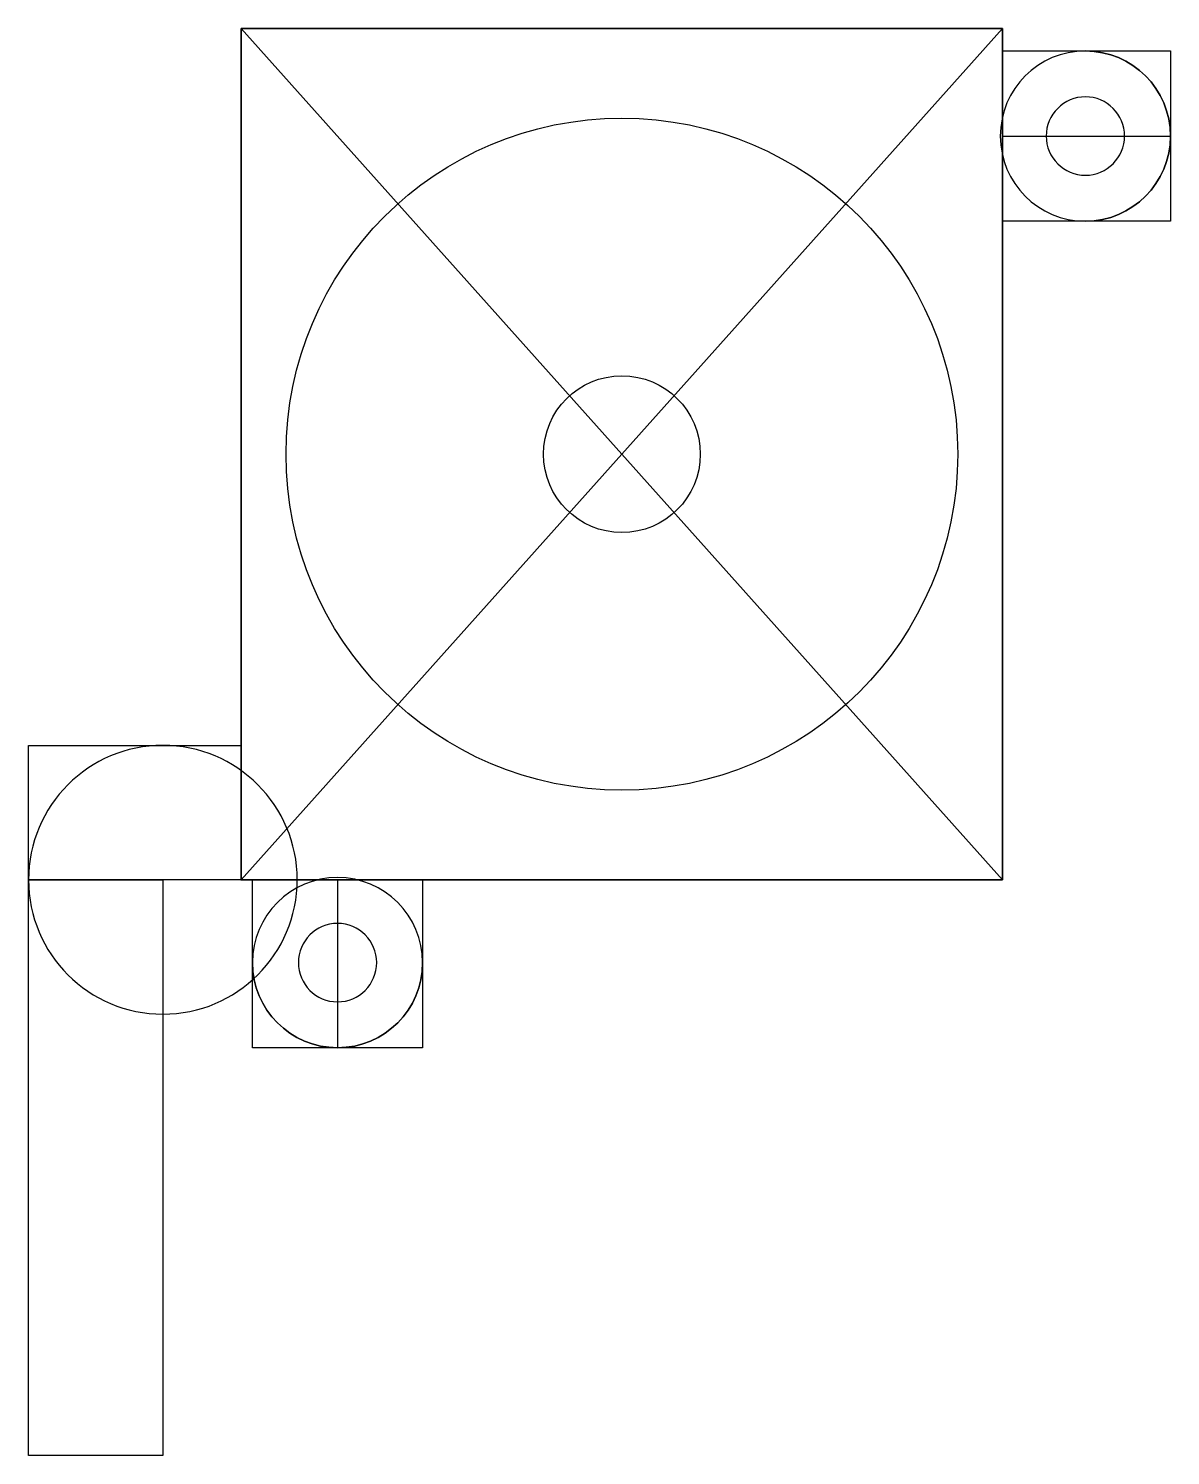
# Model space of a CAD drawing. Header units: centimetres. Extents: x -0.47 to 2.08, y -1.28 to 1.9.
import ezdxf

# ---------------------------------------------------------------- set-up
doc = ezdxf.new("R2010")
doc.units = ezdxf.units.CM
doc.header["$MEASUREMENT"] = 0
for name, color, linetype in [('Switch Joystick v1_Sketch1', 7, 'Continuous'), ('Switch Joystick v1_Sketch3', 7, 'Continuous'), ('Switch Joystick v1_Sketch4', 7, 'Continuous'), ('Switch Joystick v1_Sketch5', 7, 'Continuous'), ('Switch Joystick v1_Sketch6', 7, 'Continuous')]:
    doc.layers.add(name, color=color, linetype=linetype)

msp = doc.modelspace()

# ---------------------------------------------------------------- linework, layer by layer
at = {"layer": 'Switch Joystick v1_Sketch1'}
for p, q in [((1.7, 1.9), (0, 1.9)), ((0, 1.9), (0, 0)), ((1.7, 0), (1.7, 1.9)), ((0, 0), (1.7, 0))]:
    msp.add_line(p, q, dxfattribs=at)
msp.add_point((0, 0), dxfattribs=at)
at = {"layer": 'Switch Joystick v1_Sketch3'}
for p, q in [((0, 0), (0, 1.9)), ((0, 1.9), (1.7, 1.9)), ((1.7, 1.9), (1.7, 0)), ((1.7, 1.85), (2.075, 1.85)), ((1.7, 1.47), (1.7, 1.85)), ((2.075, 1.85), (2.075, 1.47)), ((1.7, 1.66), (2.075, 1.66)), ((2.075, 1.47), (1.7, 1.47)), ((1.7, 0), (0, 0)), ((0.025, 0), (0.405, 0)), ((0.025, -0.375), (0.025, 0)), ((0.215, 0), (0.215, -0.375)), ((0.405, 0), (0.405, -0.375)), ((0.405, -0.375), (0.025, -0.375))]:
    msp.add_line(p, q, dxfattribs=at)
at = {"layer": 'Switch Joystick v1_Sketch3', "extrusion": (0, 0, -1)}
for centre, radius in [((-1.885, 1.66), 0.19), ((-1.885, 1.66), 0.0875), ((-0.215, -0.185), 0.19), ((-0.215, -0.185), 0.0875)]:
    msp.add_circle(centre, radius, dxfattribs=at)
at = {"layer": 'Switch Joystick v1_Sketch3'}
for p in [(0, 0), (0.025, 0), (0.455, 0)]:
    msp.add_point(p, dxfattribs=at)
at = {"layer": 'Switch Joystick v1_Sketch4'}
for p, q in [((0, 1.9), (1.7, 1.9)), ((0, 0), (0, 1.9)), ((1.7, 1.9), (1.7, 1.85)), ((1.7, 1.85), (1.885, 1.85)), ((1.885, 1.47), (1.7, 1.47)), ((1.7, 1.47), (1.7, 0)), ((-0.475, 0.3), (0, 0.3)), ((-0.475, 0), (-0.475, 0.3)), ((0, 0.3), (0, 0)), ((0, 0), (-0.475, 0)), ((-0.475, 0), (-0.175, 0)), ((-0.475, -1.285), (-0.475, 0)), ((-0.175, 0), (-0.175, -1.285)), ((0.025, 0), (0, 0)), ((0.025, -0.185), (0.025, 0)), ((1.7, 0), (0.405, 0)), ((0.405, 0), (0.405, -0.185)), ((-0.175, -1.285), (-0.475, -1.285))]:
    msp.add_line(p, q, dxfattribs=at)
at = {"layer": 'Switch Joystick v1_Sketch4', "extrusion": (0, 0, -1)}
for centre, radius in [((-1.885, 1.66), 0.0875), ((0.175, 0), 0.3), ((-0.215, -0.185), 0.0875)]:
    msp.add_circle(centre, radius, dxfattribs=at)
for centre, start, end in [((-1.885, 1.66), 90, 270), ((-0.215, -0.185), 180, 360)]:
    msp.add_arc(centre, 0.19, start, end, dxfattribs=at)
at = {"layer": 'Switch Joystick v1_Sketch4'}
msp.add_point((0, 0), dxfattribs=at)
at = {"layer": 'Switch Joystick v1_Sketch5'}
for p, q in [((0, 1.9, 0.535), (0, 0, 0.535)), ((1.7, 1.9, 0.535), (0, 1.9, 0.535)), ((0, 1.9, 0.535), (1.7, 0, 0.535)), ((1.7, 1.9, 0.535), (0, 0, 0.535)), ((1.7, 0, 0.535), (1.7, 1.9, 0.535)), ((0, 0, 0.535), (1.7, 0, 0.535))]:
    msp.add_line(p, q, dxfattribs=at)
msp.add_circle((0.85, 0.95, 0.535), 0.175, dxfattribs=at)
msp.add_point((0, 0, 0.535), dxfattribs=at)
at = {"layer": 'Switch Joystick v1_Sketch6'}
for radius in [0.75, 0.175]:
    msp.add_circle((0.85, 0.95, 0.835), radius, dxfattribs=at)
msp.add_point((0, 0, 0.835), dxfattribs=at)

doc.saveas('drawing.dxf')
